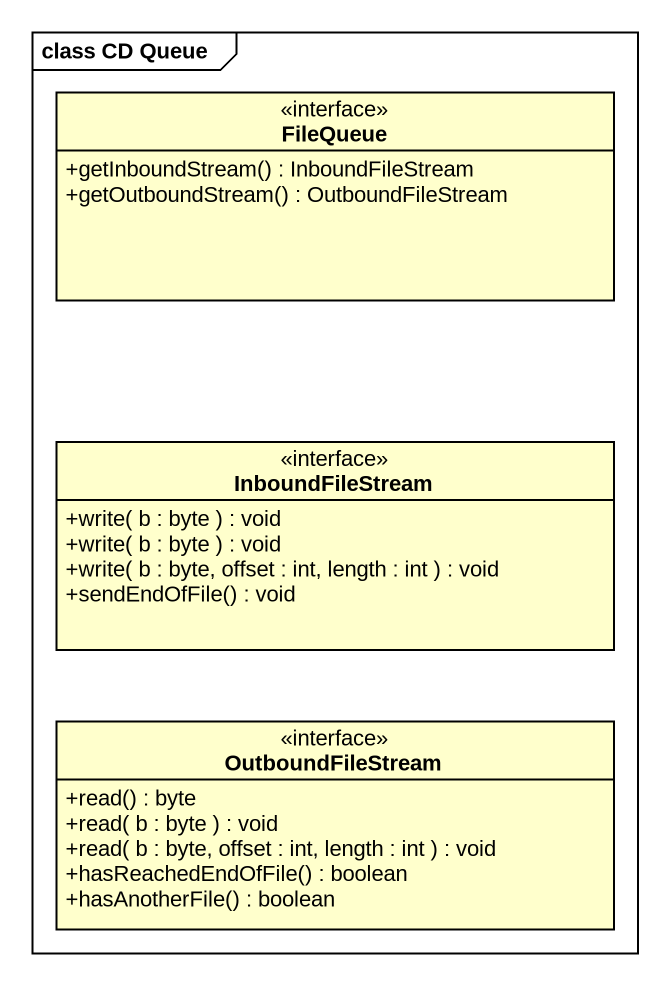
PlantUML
@startuml
mainframe class CD Queue
hide circle
hide empty members
skinparam classAttributeIconSize 0
interface FileQueue {
  +getInboundStream() : InboundFileStream
  +getOutboundStream() : OutboundFileStream
}
interface InboundFileStream {
  +write( b : byte ) : void
  +write( b : byte ) : void
  +write( b : byte, offset : int, length : int ) : void
  +sendEndOfFile() : void
}
interface OutboundFileStream {
  +read() : byte
  +read( b : byte ) : void
  +read( b : byte, offset : int, length : int ) : void
  +hasReachedEndOfFile() : boolean
  +hasAnotherFile() : boolean
}
@enduml
